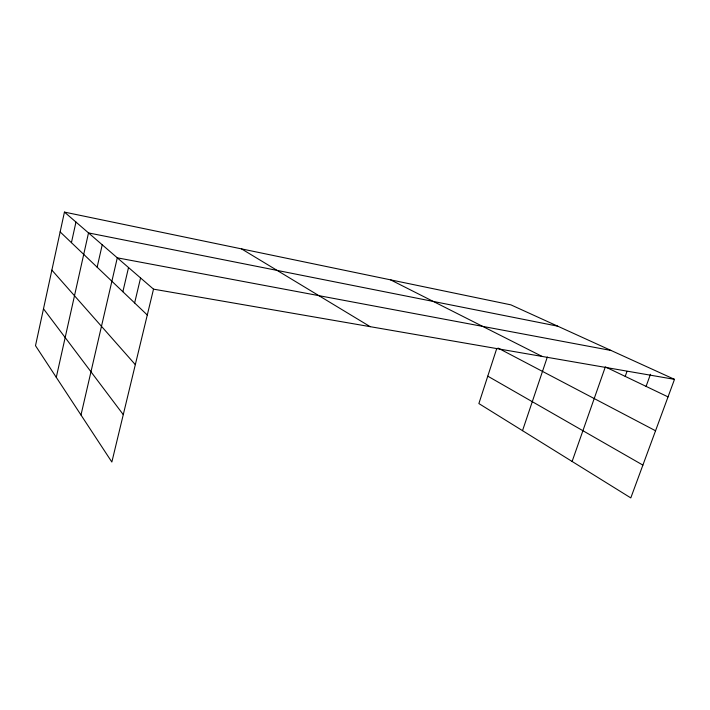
<?xml version="1.0" encoding="UTF-8"?>
<svg xmlns="http://www.w3.org/2000/svg" width="710" height="710" viewBox="0 0 710 710"><rect width="100%" height="100%" fill="white"/><g stroke="black" fill="none" stroke-linecap="round" stroke-linejoin="round"><path stroke-width="1.06" d="M64.441 212.095L35.5 345.681L111.852 462.032L153.511 289.156L64.441 212.095L510.898 304.856L674.5 379.353L630.799 497.905L478.877 403.564L496.725 348.566M71.435 242.669L75.961 222.061M56.285 377.347L88.51 232.924L557.723 326.174M97.146 267.191L102.231 244.79M80.984 415.004L117.292 257.828L611.097 350.483M122.865 291.721L128.528 267.546M134.634 302.948L140.571 277.965M522.516 430.668L547.339 357.006M572.109 461.456L605.337 366.875L668.03 396.89M625.208 376.389L626.966 371.463M646.082 386.382L650.466 374.285M153.511 289.156L674.5 379.353M390.58 279.855L542.112 356.429M498.012 348.042L655.552 430.766M487.77 376.158L642.887 465.103M241.551 248.899L370.194 326.671M60.146 231.904L147.281 315.009M51.874 270.111L135.317 364.656M43.487 308.788L123.274 414.631"/></g></svg>
